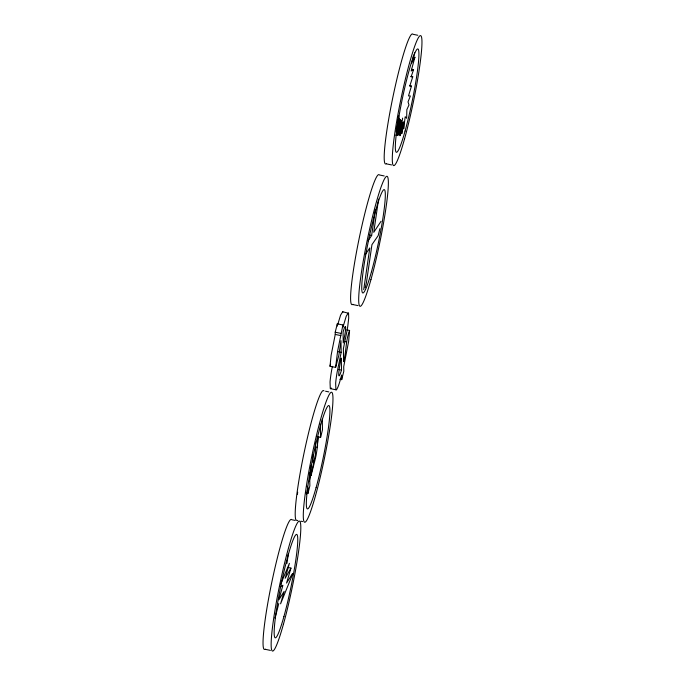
<?xml version="1.0" encoding="UTF-8"?>
<svg xmlns="http://www.w3.org/2000/svg" width="685" height="685" viewBox="0 0 685 685"><rect width="100%" height="100%" fill="white"/><g stroke="black" fill="none" stroke-linecap="round" stroke-linejoin="round"><path stroke-width="1.03" d="M346.773 329.879L349.581 330.461L348.639 341.387L343.716 366.672L343.81 371.244L341.712 379.636L339.846 379.25M349.581 330.461C345.617 340.488 346.413 351.388 343.622 361.697L343.373 348.751L346.97 331.026A21.697 2.089 -78.3 0 0 347.783 326.146L348.699 318.191L348.571 313.319L342.723 311.726L340.591 315.109L337.765 324.476M341.712 379.636L341.627 375.029L339.76 381.759A26.946 2.594 -78.3 0 1 337.919 387.085L336.909 389.149A27.16 2.612 -78.3 0 1 335.89 389.662L335.659 383.189A26.407 2.543 -78.3 0 1 335.958 380.201L336.232 378A23.324 2.243 -78.3 0 1 337.2 371.801L341.19 352.313L340.967 340.65L338.827 355.429L335.616 367.391L329.999 366.235L331.138 355.232L335.248 334.434L335.205 332.208L337.303 323.817L342.92 324.981L342.962 327.207L346.208 316.264L348.34 312.882M335.616 367.391L337.594 351.259L342.92 324.981M297.41 494.279L297.684 492.224M368.076 240.863L371.647 235.494L375.371 209.764M378.582 199.061L373.753 232.309L381.057 221.246M363.709 289.644L369.797 247.953L365.696 253.981M395.742 135.108L397.668 135.51L400.237 119.473L397.291 133.121L399.518 118.068L396.204 132.291M307.282 487.001L307.419 486.153M396.23 131.255L396.564 129.217M396.906 127.17L398.756 115.928M332.362 366.355L331.574 370.636A23.324 2.243 -78.3 0 0 330.615 376.836L330.333 379.045A26.407 2.543 -78.3 0 0 330.042 382.024L330.273 388.506A27.16 2.612 -78.3 0 0 331.292 387.984M307.197 491.059L307.873 487.651L307.985 493.363L306.109 492.977M398.242 117.709L398.653 115.774M307.026 491.873L306.469 494.287M397.668 135.51L401.119 120.414L398.901 134.945L402.643 118.094L399.989 135.733L402.712 122.418L401.744 133.746L403.645 121.75L403.662 128.994L405.203 116.698L406.659 118.317L406.856 109.626L408.988 104.951L408.02 101.894L410.358 95.968L408.491 95.909L411.454 86.113L409.527 85.719M309.218 475.073L311.093 475.458L314.424 462.358A16.209 1.558 -78.3 0 0 315.271 458.95L315.468 458.119A14.359 1.379 -78.3 0 0 316.213 454.72L317.557 445.884L317.463 436.533M316.847 436.619L320.589 437.398L322.481 429.829L322.275 419.34M307.985 493.363L309.868 485.802L309.611 472.504M365.148 287.786L366.424 282.682L371.946 244.656L378.154 235.666L379.918 228.619M329.999 366.235L330.53 364.24M412.978 56.864L414.904 57.266L411.163 71L413.569 69.699L411.086 76.9L412.755 76.797L409.776 86.027L411.454 86.113M341.515 370.14L341.301 358.135C340.231 360.113 335.984 387.505 341.515 370.14L338.724 369.498M288.162 567.522L290.971 568.096L286.553 583.081L292.486 573.585M414.69 52.788L411.582 63.208L414.904 57.266M292.778 573.79L280.585 603.827L284.155 591.395L278.872 599.803L282.896 585.264L280.242 586.831M280.567 584.468L289.412 563.327L285.166 578.294L290.971 568.096M417.816 35.278L412.969 34.276A66.385 6.388 -78.3 0 0 392.548 98.794A66.385 6.388 -78.3 0 0 386.468 163.621M411.642 69.296L413.569 69.699M410.829 76.395L412.755 76.797M386.725 163.92L391.572 164.922M384.216 175.959L379.37 174.958A66.385 6.388 -78.3 0 0 358.949 239.476A66.385 6.388 -78.3 0 0 352.869 304.294M369.78 235.109L371.647 235.494M353.126 304.602L357.972 305.604M335.205 332.208L340.822 333.364M335.248 334.434L340.865 335.599M344.581 341.481L346.447 341.866M338.381 351.73L341.19 352.313M330.547 388.678L336.164 389.842M325.58 391.229L328.817 391.897M297.727 520.54L296.108 520.206A66.385 6.388 -78.3 0 1 304.979 448.615A66.385 6.388 -78.3 0 1 323.971 390.895M300.955 521.208L302.573 521.542M295.047 520.412L291.81 519.744A66.385 6.388 -78.3 0 0 271.388 584.262A66.385 6.388 -78.3 0 0 265.309 649.08M265.566 649.389L270.421 650.39M342.723 311.726L342.954 312.154M337.303 323.817L337.345 326.051M320.332 424.075L320.589 437.398M315.537 442.15L315.383 454.703A4.598 0.445 -78.3 0 1 315.134 456.03L314.424 459.078A7.681 0.736 -78.3 0 1 313.91 460.928L313.345 462.486A5.497 0.531 -78.3 0 1 313.131 462.803L312.72 454.489M310.896 465.201L311.093 475.458M288.282 554.096A52.779 5.078 -78.3 0 1 286.904 563.464M278.778 603.536A52.779 5.078 -78.3 0 1 274.925 618.05M318.739 436.61A52.779 5.078 -78.3 0 1 317.48 443.854M317.112 445.866A52.779 5.078 -78.3 0 1 316.744 447.802M313.533 463.505A52.779 5.078 -78.3 0 1 311.427 472.659M310.939 474.688A52.779 5.078 -78.3 0 1 309.209 481.495M345.634 327.627L345.471 330.607A11.816 1.139 -78.3 0 1 345.069 333.586L343.262 342.92L343.057 332.156L344.041 328.928A13.375 1.284 -78.3 0 1 344.812 327.028L345.463 326.488L345.634 327.627M283.915 616.543A52.779 5.078 -78.3 0 0 297.033 534.66A52.779 5.078 -78.3 0 0 276.937 606.996A52.779 5.078 -78.3 0 0 283.915 616.543M283.384 624.395A66.385 6.388 -78.3 0 0 299.893 521.413A66.385 6.388 -78.3 0 0 274.617 612.39A66.385 6.388 -78.3 0 0 283.384 624.395M405.066 131.083A52.779 5.078 -78.3 0 0 418.192 49.2A52.779 5.078 -78.3 0 0 398.096 121.536A52.779 5.078 -78.3 0 0 405.066 131.083M404.535 138.935A66.385 6.388 -78.3 0 0 421.044 35.945A66.385 6.388 -78.3 0 0 395.767 126.93A66.385 6.388 -78.3 0 0 404.535 138.935M316.068 487.694A52.779 5.078 -78.3 0 0 329.194 405.811A52.779 5.078 -78.3 0 0 309.098 478.147A52.779 5.078 -78.3 0 0 316.068 487.694M315.537 495.555A66.385 6.388 -78.3 0 0 332.045 392.565A66.385 6.388 -78.3 0 0 306.769 483.541A66.385 6.388 -78.3 0 0 315.537 495.555M371.467 271.757A52.779 5.078 -78.3 0 0 384.593 189.882A52.779 5.078 -78.3 0 0 364.497 262.209A52.779 5.078 -78.3 0 0 371.467 271.757M370.936 279.617A66.385 6.388 -78.3 0 0 387.445 176.627A66.385 6.388 -78.3 0 0 362.168 267.604A66.385 6.388 -78.3 0 0 370.936 279.617"/></g></svg>
